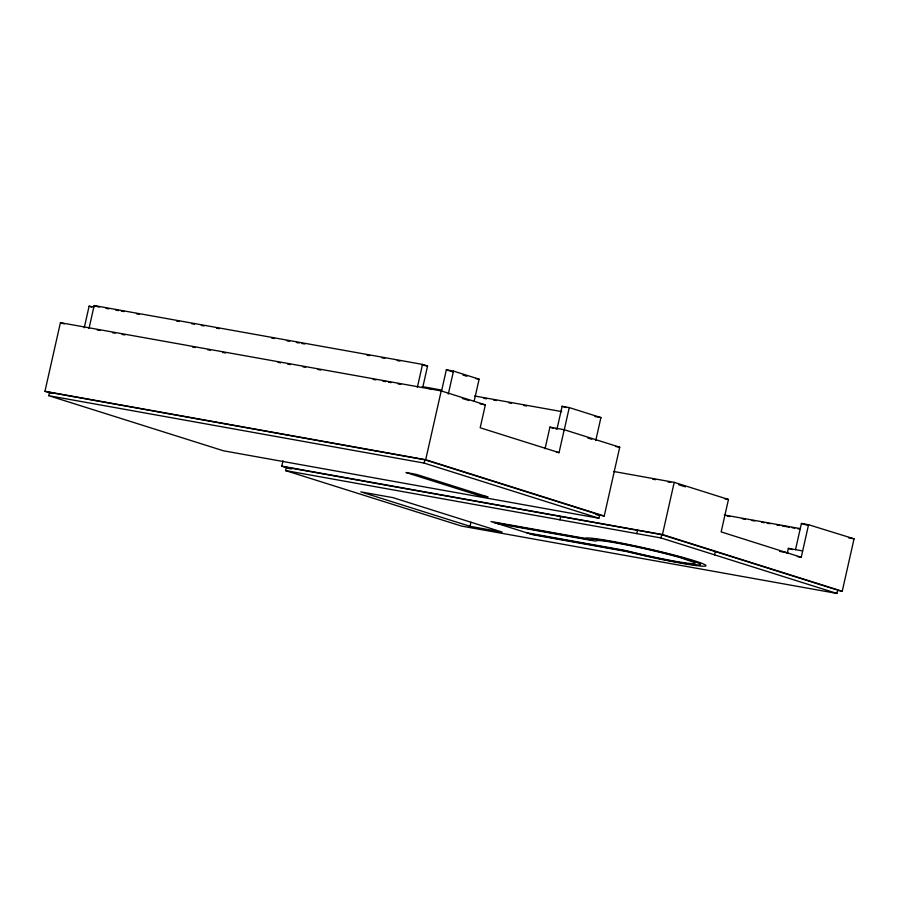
<?xml version="1.0" encoding="UTF-8"?>
<svg xmlns="http://www.w3.org/2000/svg" width="899" height="899" viewBox="0 0 899 899"><rect width="100%" height="100%" fill="white"/><g stroke="black" fill="none" stroke-linecap="round" stroke-linejoin="round"><path stroke-width="1.35" d="M837.666 590.16L836.924 593.441L461.603 526.095L285.601 470.593L286.332 467.311L661.653 534.658L836.328 589.744M797.346 556.56L801.245 557.268L808.572 524.724L801.425 523.443L795.514 549.649M51.614 393.402L44.95 391.301L60.413 322.674L441.207 390.919L485.359 404.842L480.19 427.778L559.043 452.647L564.212 429.711L549.918 427.149L545.052 448.736M48.771 395.695L49.524 392.38L424.912 459.827L599.655 514.936L598.903 518.251L223.514 450.804L48.771 395.695L424.171 463.097L598.903 518.251M84.248 327.775L89.113 306.199L93.878 307.053M89.001 328.495L94.17 305.559L422.519 364.398L427.576 365.994L422.71 387.581M289.77 468.694L281.78 466.165L282.983 460.805M417.361 387.334L422.519 364.398M424.171 463.097L424.912 459.827M564.212 429.711L619.726 447.219L604.229 516.015L425.699 459.715L441.207 390.919M441.476 391.391L446.342 369.804L453.489 371.085L479.111 379.164L474.256 400.752M448.32 394.02L453.489 371.085M470.02 526.32L360.825 491.888L392.998 497.653L502.193 532.084L470.02 526.32L470.93 522.24M595.756 440.51L600.925 417.586L569.269 407.595L562.122 406.314L556.953 429.25L556.054 429.093M564.1 430.531L569.269 407.595M559.908 519.836L560.65 516.554M636.784 533.613L637.526 530.331M836.924 593.441L660.922 537.939L661.653 534.658M808.572 524.724L854.05 538.804L842.239 591.239L662.451 534.545L674.216 482.358L613.523 471.447M714.536 554.84L715.278 551.57M674.216 482.358L728.46 499.462L721.155 531.905L801.245 557.268M787.232 553.436L788.367 548.368L802.661 550.93M106.116 308.391L108.869 308.885M115.769 310.121L118.533 310.616M121.286 311.11L124.051 311.605M136.468 313.83L139.221 314.324M176.474 320.999L179.238 321.494M191.656 323.719L194.409 324.213M201.309 325.449L204.073 325.944M216.49 328.169L219.244 328.663M271.667 338.058L274.431 338.552M286.848 340.777L289.602 341.272M296.501 342.508L299.266 343.002M302.019 343.497L304.783 343.991M366.871 355.116L369.624 355.611M382.041 357.836L384.806 358.33M397.223 360.555L399.976 361.05M422.058 365.005L427.576 365.994M475.537 378.524L479.111 379.164M594.958 416.507L600.925 417.586M422.227 386.592L441.555 390.065M474.706 395.998L561.706 411.596M428.654 388.435L431.419 388.93M483.898 398.336L486.651 398.83M493.562 400.066L496.327 400.561M508.755 402.786L511.52 403.28M523.948 405.516L526.713 406.011M97.283 329.978L100.036 330.472M112.454 332.697L115.218 333.192M122.118 334.428L124.871 334.922M192.476 347.036L195.229 347.531M207.647 349.756L210.411 350.25M222.828 352.475L225.582 352.97M278.016 362.364L280.769 362.859M287.669 364.095L290.433 364.589M302.851 366.814L305.604 367.309M318.021 369.534L320.786 370.028M373.209 379.423L375.973 379.917M382.862 381.154L385.626 381.648M388.379 382.142L391.144 382.637M398.043 383.873L400.797 384.367M480.156 403.909L485.359 404.842M615.59 446.477L619.726 447.219M556.447 452.175L559.043 452.647M652.753 479.189L655.517 479.684M667.957 481.92L670.721 482.415M724.886 498.821L728.46 499.462M44.95 391.301L425.699 459.715M724.291 514.981L800.335 528.623M727.145 516.06L729.909 516.554M742.316 518.779L745.08 519.274M751.98 520.51L754.733 521.004M761.633 522.24L764.386 522.735M767.15 523.229L769.904 523.724M776.803 524.96L779.568 525.454M782.321 525.949L789.221 527.185M791.974 527.679L794.738 528.174M797.492 528.668L800.256 529.163M848.532 537.816L854.05 538.804M595.509 514.183L599.655 514.936M595.947 514.52L604.229 516.015M779.545 551.368L787.839 552.851M281.78 466.165L662.451 534.545M285.601 470.593L660.922 537.939M494.135 522.521L590.261 539.748L591.958 539.276A56.322 3.439 12.7 0 1 629.794 545.165A56.322 3.439 12.7 0 1 683.633 558.088L699.062 563.291A56.322 3.439 12.7 0 1 639.043 554.121L625.884 550.986L529.758 533.759M497.293 523.521L595.374 541.097L597.318 540.557A50.692 3.09 12.7 0 1 631.323 545.85A50.692 3.09 12.7 0 1 679.779 557.481L693.702 562.167A50.692 3.09 12.7 0 1 639.695 553.919L624.693 550.345L526.6 532.759M838.104 590.497L842.239 591.239M788.367 548.368L792.3 549.581M801.425 523.443L807.943 525.477M446.342 369.804L452.748 371.826M462.996 375.063L466.839 376.265M562.122 406.314L566.078 407.562M462.412 398.459L468.817 400.482M587.845 438.015L591.8 439.263M549.918 427.149L553.604 428.317M678.756 484.763L685.409 486.853M94.17 305.559L99.216 307.155M89.113 306.199L91.777 307.042M60.413 322.674L64.413 323.943M49.524 392.38L52.187 393.223M286.332 467.311L291.669 468.997M487.809 496.922L477.594 495.091L405.977 472.503L416.192 474.346L487.809 496.922M585.137 538.4L490.978 521.532L532.916 534.748L627.064 551.626A61.964 3.787 12.7 0 0 704.58 566.168A61.964 3.787 12.7 0 0 653.045 549.918A61.964 3.787 12.7 0 0 585.137 538.4"/></g></svg>
